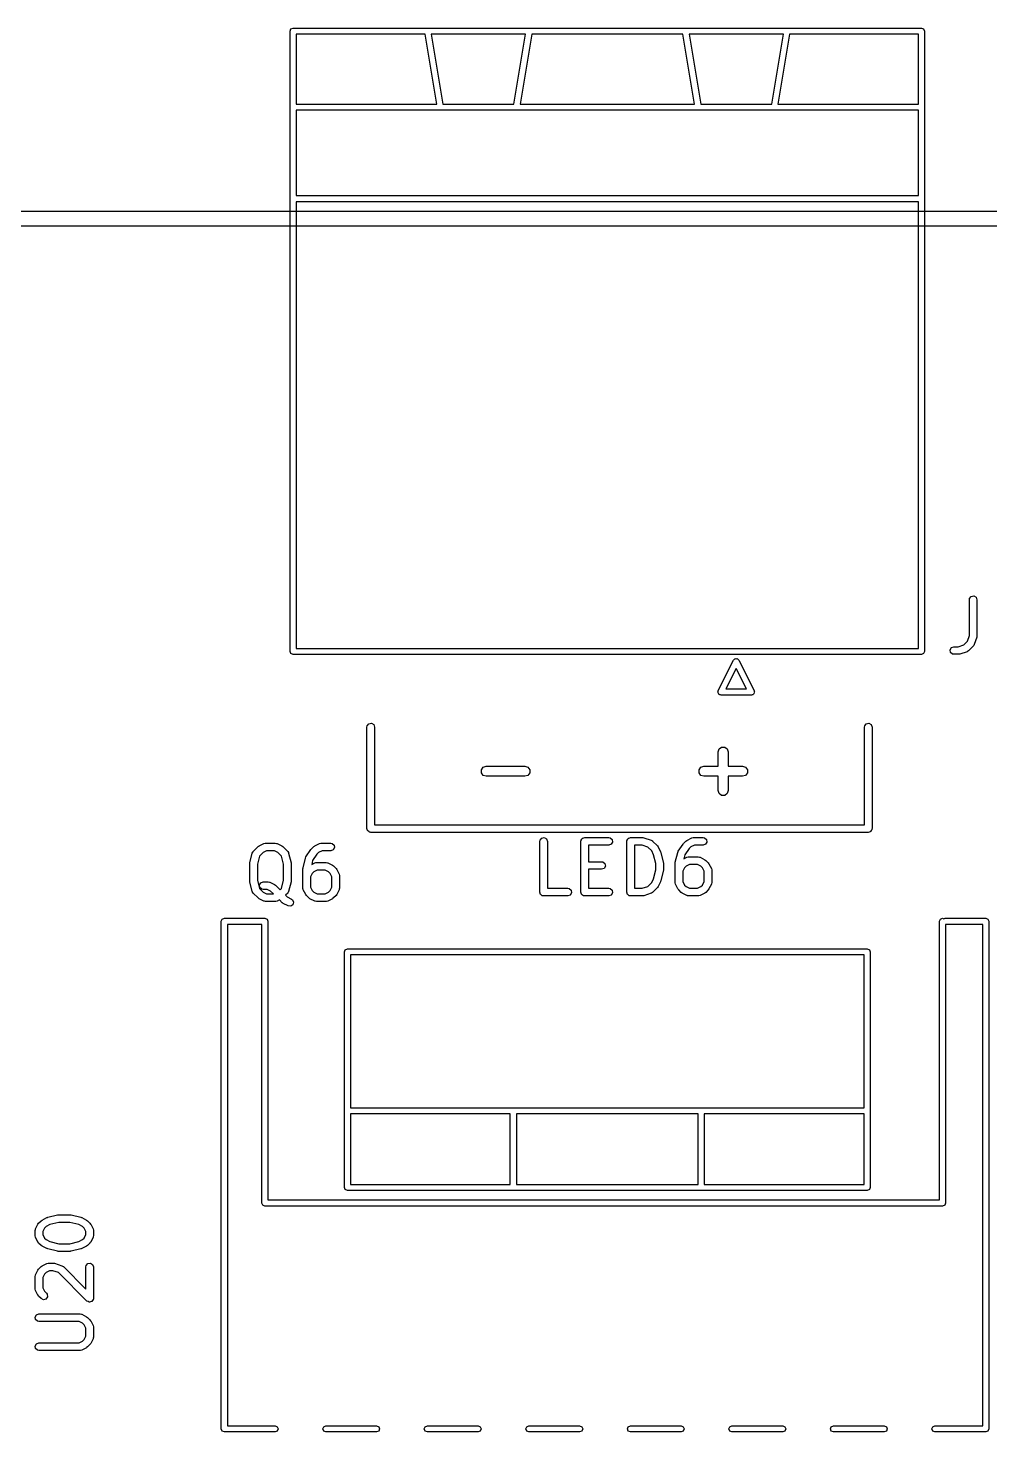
# Model space of a CAD drawing. Extents: x 51 to 223, y -135 to -33.
# Drawn here: x 162.25 to 181.2, y -60.78 to -33.12 of the extents above; entities that cross this region are included whole.
import ezdxf

# ---------------------------------------------------------------- set-up
doc = ezdxf.new("R2010")
doc.units = 0
doc.layers.add('BLACK', color=7, linetype='CONTINUOUS')

msp = doc.modelspace()

# ---------------------------------------------------------------- linework, layer by layer
at = {"layer": 'BLACK', "linetype": 'CONTINUOUS'}
for p, q in [((167.41, -33.18), (167.428, -33.1376)), ((167.41, -45.4), (167.41, -33.18)), ((167.428, -33.1376), (167.47, -33.12)), ((167.47, -33.12), (179.85, -33.12)), ((179.85, -33.12), (179.892, -33.1376)), ((179.892, -33.1376), (179.91, -33.18)), ((179.91, -33.18), (179.91, -45.4)), ((167.53, -33.24), (167.53, -34.62)), ((170.069, -33.24), (167.53, -33.24)), ((170.299, -34.62), (170.069, -33.24)), ((170.191, -33.24), (170.421, -34.62)), ((172.049, -33.24), (170.191, -33.24)), ((171.819, -34.62), (172.049, -33.24)), ((172.171, -33.24), (171.941, -34.62)), ((175.149, -33.24), (172.171, -33.24)), ((175.379, -34.62), (175.149, -33.24)), ((175.271, -33.24), (175.501, -34.62)), ((177.129, -33.24), (175.271, -33.24)), ((176.899, -34.62), (177.129, -33.24)), ((177.251, -33.24), (177.021, -34.62)), ((179.79, -33.24), (177.251, -33.24)), ((179.79, -34.62), (179.79, -33.24)), ((167.53, -34.62), (170.299, -34.62)), ((179.79, -34.74), (167.53, -34.74)), ((167.53, -34.74), (167.53, -36.42)), ((170.421, -34.62), (171.819, -34.62)), ((171.941, -34.62), (175.379, -34.62)), ((175.501, -34.62), (176.899, -34.62)), ((177.021, -34.62), (179.79, -34.62)), ((179.79, -36.42), (179.79, -34.74)), ((167.53, -36.42), (179.79, -36.42)), ((50.925, -36.725), (222.925, -36.725)), ((167.53, -36.54), (167.53, -45.34)), ((179.79, -36.54), (167.53, -36.54)), ((179.79, -45.34), (179.79, -36.54)), ((222.775, -37.025), (51.075, -37.025)), ((180.792, -44.3824), (180.796, -44.3567)), ((180.792, -45.0845), (180.792, -44.3824)), ((180.796, -44.3567), (180.829, -44.3174)), ((180.829, -44.3174), (180.88, -44.3085)), ((180.88, -44.3085), (180.924, -44.3342)), ((180.924, -44.3342), (180.942, -44.3824)), ((180.942, -44.3824), (180.942, -45.0967)), ((167.53, -45.34), (179.79, -45.34)), ((180.412, -45.3694), (180.438, -45.3249)), ((180.438, -45.3249), (180.486, -45.3074)), ((180.486, -45.3074), (180.569, -45.3074)), ((180.569, -45.3074), (180.683, -45.2692)), ((180.683, -45.2692), (180.753, -45.199)), ((180.753, -45.199), (180.792, -45.0845)), ((180.872, -45.2926), (180.777, -45.3878)), ((180.874, -45.2885), (180.872, -45.2926)), ((180.878, -45.2861), (180.874, -45.2885)), ((180.89, -45.2632), (180.878, -45.2861)), ((180.938, -45.1204), (180.89, -45.2632)), ((180.942, -45.0967), (180.938, -45.1187)), ((180.938, -45.1187), (180.938, -45.1204)), ((167.428, -45.4424), (167.41, -45.4)), ((167.47, -45.46), (167.428, -45.4424)), ((179.85, -45.46), (167.47, -45.46)), ((175.846, -46.1732), (176.146, -45.5732)), ((176.146, -45.5732), (176.161, -45.5607)), ((176.161, -45.5607), (176.173, -45.5463)), ((176.173, -45.5463), (176.178, -45.546)), ((176.178, -45.546), (176.181, -45.5431)), ((176.181, -45.5431), (176.2, -45.5444)), ((176.2, -45.5444), (176.219, -45.5431)), ((176.219, -45.5431), (176.222, -45.546)), ((176.222, -45.546), (176.227, -45.5463)), ((176.227, -45.5463), (176.239, -45.5607)), ((176.239, -45.5607), (176.254, -45.5732)), ((176.254, -45.5732), (176.554, -46.1732)), ((179.892, -45.4424), (179.85, -45.46)), ((179.91, -45.4), (179.892, -45.4424)), ((180.421, -45.4199), (180.412, -45.3694)), ((180.46, -45.4529), (180.421, -45.4199)), ((180.486, -45.4574), (180.46, -45.4529)), ((180.581, -45.4574), (180.486, -45.4574)), ((180.582, -45.4568), (180.581, -45.4574)), ((180.605, -45.4535), (180.582, -45.4568)), ((180.748, -45.4059), (180.605, -45.4535)), ((180.751, -45.4031), (180.748, -45.4059)), ((180.756, -45.4027), (180.751, -45.4031)), ((180.777, -45.3878), (180.756, -45.4027)), ((176.2, -45.7342), (175.997, -46.14)), ((176.403, -46.14), (176.2, -45.7342)), ((175.84, -46.2), (175.845, -46.1871)), ((175.845, -46.1871), (175.846, -46.1732)), ((175.997, -46.14), (176.403, -46.14)), ((176.554, -46.1732), (176.555, -46.1871)), ((176.555, -46.1871), (176.56, -46.2)), ((175.844, -46.2091), (175.84, -46.2)), ((175.843, -46.219), (175.844, -46.2091)), ((175.852, -46.2295), (175.843, -46.219)), ((175.858, -46.2424), (175.852, -46.2295)), ((175.867, -46.2462), (175.858, -46.2424)), ((175.873, -46.2537), (175.867, -46.2462)), ((175.887, -46.2547), (175.873, -46.2537)), ((175.9, -46.26), (175.887, -46.2547)), ((176.5, -46.26), (175.9, -46.26)), ((176.513, -46.2547), (176.5, -46.26)), ((176.527, -46.2537), (176.513, -46.2547)), ((176.533, -46.2462), (176.527, -46.2537)), ((176.542, -46.2424), (176.533, -46.2462)), ((176.548, -46.2295), (176.542, -46.2424)), ((176.557, -46.219), (176.548, -46.2295)), ((176.56, -46.2), (176.556, -46.2091)), ((176.556, -46.2091), (176.557, -46.219)), ((168.925, -46.89), (168.93, -46.8643)), ((168.925, -48.89), (168.925, -46.89)), ((168.93, -46.8643), (168.963, -46.825)), ((168.963, -46.825), (169.013, -46.8161)), ((169.013, -46.8161), (169.057, -46.8418)), ((169.057, -46.8418), (169.075, -46.89)), ((169.075, -46.89), (169.075, -48.815)), ((178.725, -46.89), (178.73, -46.8643)), ((178.725, -48.815), (178.725, -46.89)), ((178.73, -46.8643), (178.762, -46.825)), ((178.762, -46.825), (178.813, -46.8161)), ((178.813, -46.8161), (178.857, -46.8418)), ((178.857, -46.8418), (178.875, -46.89)), ((178.875, -46.89), (178.875, -48.89)), ((175.862, -47.3217), (175.912, -47.2854)), ((175.912, -47.2854), (175.974, -47.2854)), ((175.974, -47.2854), (176.024, -47.3217)), ((175.843, -47.3805), (175.862, -47.3217)), ((175.843, -47.6614), (175.843, -47.3805)), ((176.024, -47.3217), (176.043, -47.3805)), ((176.043, -47.3805), (176.043, -47.6614)), ((171.181, -47.7305), (171.217, -47.6805)), ((171.181, -47.7923), (171.181, -47.7305)), ((171.217, -47.8423), (171.181, -47.7923)), ((171.217, -47.6805), (171.276, -47.6614)), ((171.276, -47.8614), (171.217, -47.8423)), ((171.276, -47.6614), (172.038, -47.6614)), ((172.038, -47.6614), (172.097, -47.6805)), ((172.097, -47.8423), (172.038, -47.8614)), ((172.097, -47.6805), (172.133, -47.7305)), ((172.133, -47.7923), (172.097, -47.8423)), ((172.133, -47.7305), (172.133, -47.7923)), ((175.467, -47.7305), (175.503, -47.6805)), ((175.467, -47.7923), (175.467, -47.7305)), ((175.503, -47.8423), (175.467, -47.7923)), ((175.503, -47.6805), (175.562, -47.6614)), ((175.562, -47.8614), (175.503, -47.8423)), ((175.562, -47.6614), (175.843, -47.6614)), ((176.043, -47.6614), (176.324, -47.6614)), ((176.324, -47.6614), (176.383, -47.6805)), ((176.383, -47.8423), (176.324, -47.8614)), ((176.383, -47.6805), (176.419, -47.7305)), ((176.419, -47.7923), (176.383, -47.8423)), ((176.419, -47.7305), (176.419, -47.7923)), ((172.038, -47.8614), (171.276, -47.8614)), ((175.843, -47.8614), (175.562, -47.8614)), ((175.843, -48.1424), (175.843, -47.8614)), ((176.324, -47.8614), (176.043, -47.8614)), ((176.043, -47.8614), (176.043, -48.1424)), ((175.862, -48.2012), (175.843, -48.1424)), ((175.912, -48.2375), (175.862, -48.2012)), ((175.974, -48.2375), (175.912, -48.2375)), ((176.024, -48.2012), (175.974, -48.2375)), ((176.043, -48.1424), (176.024, -48.2012)), ((168.932, -48.9083), (168.925, -48.89)), ((168.935, -48.9275), (168.932, -48.9083)), ((168.94, -48.9318), (168.935, -48.9275)), ((168.943, -48.9382), (168.94, -48.9318)), ((168.959, -48.948), (168.943, -48.9382)), ((168.974, -48.9605), (168.959, -48.948)), ((169.075, -48.815), (178.725, -48.815)), ((178.842, -48.9498), (178.838, -48.955)), ((178.848, -48.9475), (178.842, -48.9498)), ((178.858, -48.9306), (178.848, -48.9475)), ((178.87, -48.9157), (178.858, -48.9306)), ((178.872, -48.9059), (178.87, -48.9157)), ((178.874, -48.903), (178.872, -48.9059)), ((178.875, -48.89), (178.873, -48.8997)), ((178.873, -48.8997), (178.874, -48.903)), ((166.8, -49.2329), (166.895, -49.1853)), ((166.895, -49.1853), (166.92, -49.1779)), ((166.92, -49.1779), (166.924, -49.1789)), ((166.924, -49.1789), (166.929, -49.1774)), ((166.929, -49.1774), (167.119, -49.1774)), ((167.119, -49.1774), (167.145, -49.1819)), ((167.145, -49.1819), (167.148, -49.1848)), ((167.148, -49.1848), (167.153, -49.1853)), ((167.153, -49.1853), (167.248, -49.2329)), ((167.895, -49.2329), (167.99, -49.1853)), ((167.99, -49.1853), (168.015, -49.1779)), ((168.015, -49.1779), (168.02, -49.1789)), ((168.02, -49.1789), (168.024, -49.1774)), ((168.024, -49.1774), (168.214, -49.1774)), ((168.214, -49.1774), (168.24, -49.1819)), ((168.24, -49.1819), (168.279, -49.2149)), ((168.279, -49.2149), (168.288, -49.2654)), ((168.984, -48.9622), (168.974, -48.9605)), ((168.987, -48.9639), (168.984, -48.9622)), ((168.99, -48.9633), (168.987, -48.9639)), ((169, -48.965), (168.99, -48.9633)), ((178.8, -48.965), (169, -48.965)), ((172.33, -49.1424), (172.334, -49.1167)), ((172.33, -50.1424), (172.33, -49.1424)), ((172.334, -49.1167), (172.367, -49.0774)), ((172.367, -49.0774), (172.418, -49.0685)), ((172.418, -49.0685), (172.462, -49.0942)), ((172.462, -49.0942), (172.48, -49.1424)), ((172.48, -49.1424), (172.48, -50.0674)), ((173.139, -49.1424), (173.141, -49.1326)), ((173.139, -50.1424), (173.139, -49.1424)), ((173.14, -49.1294), (173.142, -49.1265)), ((173.141, -49.1326), (173.14, -49.1294)), ((173.142, -49.1265), (173.144, -49.1167)), ((173.144, -49.1167), (173.156, -49.1018)), ((173.156, -49.1018), (173.166, -49.0849)), ((173.166, -49.0849), (173.172, -49.0826)), ((173.172, -49.0826), (173.177, -49.0774)), ((173.177, -49.0774), (173.196, -49.074)), ((173.196, -49.074), (173.214, -49.0674)), ((173.214, -49.0674), (173.69, -49.0674)), ((173.69, -49.2174), (173.289, -49.2174)), ((173.289, -49.2174), (173.289, -49.5436)), ((173.69, -49.0674), (173.716, -49.0719)), ((173.739, -49.1998), (173.69, -49.2174)), ((173.716, -49.0719), (173.755, -49.1049)), ((173.764, -49.1554), (173.739, -49.1998)), ((173.755, -49.1049), (173.764, -49.1554)), ((174.044, -49.1424), (174.046, -49.1326)), ((174.044, -50.1424), (174.044, -49.1424)), ((174.045, -49.1294), (174.047, -49.1265)), ((174.046, -49.1326), (174.045, -49.1294)), ((174.047, -49.1265), (174.049, -49.1167)), ((174.049, -49.1167), (174.061, -49.1018)), ((174.061, -49.1018), (174.071, -49.0849)), ((174.071, -49.0849), (174.077, -49.0826)), ((174.077, -49.0826), (174.082, -49.0774)), ((174.082, -49.0774), (174.101, -49.074)), ((174.101, -49.074), (174.119, -49.0674)), ((174.119, -49.0674), (174.357, -49.0674)), ((174.194, -49.2174), (174.194, -50.0674)), ((174.345, -49.2174), (174.194, -49.2174)), ((174.459, -49.2556), (174.345, -49.2174)), ((174.357, -49.0674), (174.379, -49.0713)), ((174.379, -49.0713), (174.381, -49.0712)), ((174.381, -49.0712), (174.524, -49.1188)), ((174.524, -49.1188), (174.547, -49.1313)), ((174.547, -49.1313), (174.549, -49.1351)), ((174.549, -49.1351), (174.553, -49.137)), ((174.553, -49.137), (174.648, -49.2322)), ((175.057, -49.3389), (175.152, -49.196)), ((175.152, -49.196), (175.16, -49.1878)), ((175.16, -49.1878), (175.161, -49.1846)), ((175.161, -49.1846), (175.209, -49.137)), ((175.209, -49.137), (175.227, -49.1241)), ((175.227, -49.1241), (175.228, -49.1229)), ((175.228, -49.1229), (175.324, -49.0753)), ((175.375, -49.2174), (175.306, -49.2516)), ((175.324, -49.0753), (175.349, -49.0679)), ((175.349, -49.0679), (175.353, -49.0689)), ((175.353, -49.0689), (175.357, -49.0674)), ((175.357, -49.0674), (175.548, -49.0674)), ((175.548, -49.2174), (175.375, -49.2174)), ((175.548, -49.0674), (175.573, -49.0719)), ((175.596, -49.1998), (175.548, -49.2174)), ((175.573, -49.0719), (175.613, -49.1049)), ((175.621, -49.1554), (175.596, -49.1998)), ((175.613, -49.1049), (175.621, -49.1554)), ((178.818, -48.9583), (178.8, -48.965)), ((178.838, -48.955), (178.818, -48.9583)), ((166.618, -49.5675), (166.665, -49.377)), ((166.665, -49.377), (166.676, -49.3533)), ((166.676, -49.3533), (166.682, -49.3489)), ((166.682, -49.3489), (166.685, -49.3422)), ((166.685, -49.3422), (166.78, -49.247)), ((166.806, -49.4336), (166.765, -49.5949)), ((166.78, -49.247), (166.799, -49.2341)), ((166.799, -49.2341), (166.8, -49.2329)), ((166.878, -49.3616), (166.806, -49.4336)), ((166.946, -49.3274), (166.878, -49.3616)), ((167.101, -49.3274), (166.946, -49.3274)), ((167.17, -49.3616), (167.101, -49.3274)), ((167.242, -49.4336), (167.17, -49.3616)), ((167.282, -49.5949), (167.242, -49.4336)), ((167.248, -49.2329), (167.266, -49.2463)), ((167.266, -49.2463), (167.267, -49.247)), ((167.267, -49.247), (167.363, -49.3422)), ((167.363, -49.3422), (167.377, -49.3635)), ((167.377, -49.3635), (167.378, -49.3709)), ((167.378, -49.3709), (167.382, -49.377)), ((167.382, -49.377), (167.43, -49.5675)), ((167.665, -49.6628), (167.713, -49.4723)), ((167.713, -49.4723), (167.723, -49.4493)), ((167.723, -49.4489), (167.819, -49.306)), ((167.723, -49.4493), (167.723, -49.4489)), ((167.819, -49.306), (167.826, -49.2978)), ((167.826, -49.2978), (167.828, -49.2946)), ((167.828, -49.2946), (167.876, -49.247)), ((167.939, -49.3954), (167.855, -49.5213)), ((167.876, -49.247), (167.894, -49.2341)), ((167.894, -49.2341), (167.895, -49.2329)), ((167.973, -49.3616), (167.939, -49.3954)), ((168.042, -49.3274), (167.973, -49.3616)), ((168.214, -49.3274), (168.042, -49.3274)), ((168.262, -49.3098), (168.214, -49.3274)), ((168.288, -49.2654), (168.262, -49.3098)), ((174.534, -49.3297), (174.459, -49.2556)), ((174.572, -49.4067), (174.534, -49.3297)), ((174.615, -49.5802), (174.572, -49.4067)), ((174.648, -49.2322), (174.661, -49.2506)), ((174.661, -49.2506), (174.662, -49.2517)), ((174.662, -49.2517), (174.71, -49.3469)), ((174.71, -49.3469), (174.714, -49.3593)), ((174.714, -49.3593), (174.716, -49.3623)), ((174.716, -49.3623), (174.763, -49.5528)), ((174.999, -49.5528), (175.046, -49.3623)), ((175.046, -49.3623), (175.057, -49.3393)), ((175.057, -49.3393), (175.057, -49.3389)), ((175.189, -49.4113), (175.17, -49.4854)), ((175.17, -49.4854), (175.228, -49.4563)), ((175.273, -49.2854), (175.189, -49.4113)), ((175.228, -49.4563), (175.253, -49.4488)), ((175.253, -49.4488), (175.258, -49.4499)), ((175.258, -49.4499), (175.262, -49.4483)), ((175.262, -49.4483), (175.452, -49.4483)), ((175.306, -49.2516), (175.273, -49.2854)), ((175.452, -49.4483), (175.478, -49.4529)), ((175.478, -49.4529), (175.481, -49.4557)), ((175.481, -49.4557), (175.486, -49.4563)), ((175.486, -49.4563), (175.581, -49.5039)), ((175.581, -49.5039), (175.599, -49.5172)), ((166.615, -49.5857), (166.618, -49.571)), ((166.615, -49.919), (166.615, -49.5857)), ((166.618, -49.571), (166.618, -49.5675)), ((166.765, -49.5949), (166.765, -49.9098)), ((167.282, -49.9098), (167.282, -49.5949)), ((167.43, -49.5675), (167.431, -49.5825)), ((167.431, -49.5825), (167.432, -49.5857)), ((167.432, -49.5857), (167.432, -49.919)), ((167.663, -49.681), (167.666, -49.6662)), ((167.663, -50.0619), (167.663, -49.681)), ((167.666, -49.6662), (167.665, -49.6628)), ((167.847, -49.773), (167.813, -49.8415)), ((167.855, -49.5213), (167.837, -49.5954)), ((167.837, -49.5954), (167.895, -49.5663)), ((167.878, -49.7426), (167.847, -49.773)), ((167.946, -49.7083), (167.878, -49.7426)), ((167.895, -49.5663), (167.92, -49.5588)), ((167.92, -49.5588), (167.924, -49.5599)), ((167.924, -49.5599), (167.929, -49.5583)), ((167.929, -49.5583), (168.119, -49.5583)), ((168.101, -49.7083), (167.946, -49.7083)), ((168.17, -49.7426), (168.101, -49.7083)), ((168.119, -49.5583), (168.145, -49.5629)), ((168.145, -49.5629), (168.148, -49.5657)), ((168.148, -49.5657), (168.153, -49.5663)), ((168.153, -49.5663), (168.248, -49.6139)), ((168.2, -49.773), (168.17, -49.7426)), ((168.235, -49.8415), (168.2, -49.773)), ((168.248, -49.6139), (168.266, -49.6272)), ((168.266, -49.6272), (168.267, -49.6279)), ((168.267, -49.6279), (168.315, -49.6755)), ((168.315, -49.6755), (168.328, -49.6939)), ((168.328, -49.6939), (168.329, -49.695)), ((168.329, -49.695), (168.377, -49.7903)), ((173.289, -49.5436), (173.548, -49.5436)), ((173.548, -49.6936), (173.289, -49.6936)), ((173.289, -49.6936), (173.289, -50.0674)), ((173.548, -49.5436), (173.573, -49.5481)), ((173.596, -49.676), (173.548, -49.6936)), ((173.573, -49.5481), (173.613, -49.5811)), ((173.621, -49.6316), (173.596, -49.676)), ((173.613, -49.5811), (173.621, -49.6316)), ((174.572, -49.8781), (174.615, -49.7046)), ((174.615, -49.7046), (174.615, -49.5802)), ((174.763, -49.732), (174.716, -49.9225)), ((174.763, -49.5528), (174.764, -49.5677)), ((174.765, -49.7138), (174.763, -49.7286)), ((174.763, -49.7286), (174.763, -49.732)), ((174.764, -49.5677), (174.765, -49.571)), ((174.765, -49.571), (174.765, -49.7138)), ((174.996, -49.571), (174.999, -49.5562)), ((174.996, -49.9519), (174.996, -49.571)), ((174.999, -49.5562), (174.999, -49.5528)), ((175.181, -49.663), (175.146, -49.7315)), ((175.146, -49.7315), (175.146, -49.9342)), ((175.211, -49.6326), (175.181, -49.663)), ((175.28, -49.5983), (175.211, -49.6326)), ((175.435, -49.5983), (175.28, -49.5983)), ((175.503, -49.6326), (175.435, -49.5983)), ((175.534, -49.663), (175.503, -49.6326)), ((175.568, -49.7315), (175.534, -49.663)), ((175.568, -49.9342), (175.568, -49.7315)), ((175.599, -49.5172), (175.601, -49.5179)), ((175.601, -49.5179), (175.648, -49.5655)), ((175.648, -49.5655), (175.661, -49.5839)), ((175.661, -49.5839), (175.662, -49.585)), ((175.662, -49.585), (175.71, -49.6803)), ((175.71, -49.6803), (175.717, -49.7052)), ((175.717, -49.7052), (175.716, -49.7096)), ((175.716, -49.7096), (175.718, -49.7138)), ((175.718, -49.7138), (175.718, -49.9519)), ((166.617, -49.9223), (166.615, -49.919)), ((166.618, -49.9372), (166.617, -49.9223)), ((166.665, -50.1277), (166.618, -49.9372)), ((166.765, -49.9098), (166.806, -50.0712)), ((166.807, -50.0013), (166.833, -49.9568)), ((166.816, -50.0518), (166.807, -50.0013)), ((166.855, -50.0848), (166.816, -50.0518)), ((166.833, -49.9568), (166.881, -49.9393)), ((166.881, -49.9393), (166.976, -49.9393)), ((166.976, -49.9393), (167.002, -49.9438)), ((167.002, -49.9438), (167.005, -49.9467)), ((167.005, -49.9467), (167.01, -49.9472)), ((167.01, -49.9472), (167.105, -49.9948)), ((167.105, -49.9948), (167.123, -50.0082)), ((167.123, -50.0082), (167.124, -50.0089)), ((167.124, -50.0089), (167.214, -50.0987)), ((167.242, -50.0712), (167.282, -49.9098)), ((167.43, -49.9372), (167.382, -50.1277)), ((167.432, -49.919), (167.43, -49.9338)), ((167.43, -49.9338), (167.43, -49.9372)), ((167.813, -49.8415), (167.813, -50.0442)), ((167.813, -50.0442), (167.847, -50.1127)), ((168.2, -50.1127), (168.235, -50.0442)), ((168.235, -50.0442), (168.235, -49.8415)), ((168.377, -49.7903), (168.384, -49.8152)), ((168.384, -49.8152), (168.383, -49.8196)), ((168.383, -49.8196), (168.385, -49.8238)), ((168.385, -49.8238), (168.385, -50.0619)), ((174.345, -50.0674), (174.459, -50.0292)), ((174.459, -50.0292), (174.534, -49.9551)), ((174.534, -49.9551), (174.572, -49.8781)), ((174.648, -50.0526), (174.553, -50.1478)), ((174.649, -50.0511), (174.648, -50.0526)), ((174.662, -50.0331), (174.649, -50.0511)), ((174.71, -49.9378), (174.662, -50.0331)), ((174.716, -49.9225), (174.71, -49.9343)), ((174.71, -49.9343), (174.71, -49.9378)), ((174.998, -49.9561), (174.996, -49.9519)), ((174.997, -49.9605), (174.998, -49.9561)), ((175.004, -49.9854), (174.997, -49.9605)), ((175.052, -50.0807), (175.004, -49.9854)), ((175.146, -49.9342), (175.181, -50.0027)), ((175.181, -50.0027), (175.211, -50.0331)), ((175.211, -50.0331), (175.28, -50.0674)), ((175.435, -50.0674), (175.503, -50.0331)), ((175.503, -50.0331), (175.534, -50.0027)), ((175.534, -50.0027), (175.568, -49.9342)), ((175.71, -49.9854), (175.662, -50.0807)), ((175.713, -49.9776), (175.71, -49.981)), ((175.71, -49.981), (175.71, -49.9854)), ((175.718, -49.9519), (175.713, -49.9776)), ((166.669, -50.1338), (166.665, -50.1277)), ((166.67, -50.1412), (166.669, -50.1338)), ((166.685, -50.1626), (166.67, -50.1412)), ((166.78, -50.2578), (166.685, -50.1626)), ((166.782, -50.2585), (166.78, -50.2578)), ((166.8, -50.2718), (166.782, -50.2585)), ((166.895, -50.3195), (166.8, -50.2718)), ((166.806, -50.0712), (166.878, -50.1431)), ((166.881, -50.0893), (166.855, -50.0848)), ((166.878, -50.1431), (166.946, -50.1774)), ((166.958, -50.0893), (166.881, -50.0893)), ((166.899, -50.32), (166.895, -50.3195)), ((166.903, -50.3229), (166.899, -50.32)), ((166.929, -50.3274), (166.903, -50.3229)), ((167.119, -50.3274), (166.929, -50.3274)), ((166.946, -50.1774), (167.081, -50.1774)), ((167.027, -50.1235), (166.958, -50.0893)), ((167.081, -50.1774), (167.027, -50.1235)), ((167.123, -50.3258), (167.119, -50.3274)), ((167.128, -50.3269), (167.123, -50.3258)), ((167.153, -50.3195), (167.128, -50.3269)), ((167.199, -50.296), (167.153, -50.3195)), ((167.256, -50.353), (167.199, -50.296)), ((167.214, -50.0987), (167.242, -50.0712)), ((167.363, -50.1626), (167.32, -50.2048)), ((167.32, -50.2048), (167.354, -50.2384)), ((167.354, -50.2384), (167.438, -50.2805)), ((167.366, -50.1558), (167.363, -50.1626)), ((167.372, -50.1515), (167.366, -50.1558)), ((167.382, -50.1277), (167.372, -50.1515)), ((167.438, -50.2805), (167.459, -50.2961)), ((167.459, -50.2961), (167.48, -50.3431)), ((167.665, -50.0661), (167.663, -50.0619)), ((167.664, -50.0705), (167.665, -50.0661)), ((167.671, -50.0954), (167.664, -50.0705)), ((167.719, -50.1907), (167.671, -50.0954)), ((167.72, -50.1918), (167.719, -50.1907)), ((167.733, -50.2102), (167.72, -50.1918)), ((167.78, -50.2578), (167.733, -50.2102)), ((167.782, -50.2585), (167.78, -50.2578)), ((167.8, -50.2718), (167.782, -50.2585)), ((167.895, -50.3195), (167.8, -50.2718)), ((167.847, -50.1127), (167.878, -50.1431)), ((167.878, -50.1431), (167.946, -50.1774)), ((167.899, -50.32), (167.895, -50.3195)), ((167.903, -50.3229), (167.899, -50.32)), ((167.929, -50.3274), (167.903, -50.3229)), ((168.119, -50.3274), (167.929, -50.3274)), ((167.946, -50.1774), (168.101, -50.1774)), ((168.101, -50.1774), (168.17, -50.1431)), ((168.123, -50.3258), (168.119, -50.3274)), ((168.128, -50.3269), (168.123, -50.3258)), ((168.153, -50.3195), (168.128, -50.3269)), ((168.248, -50.2718), (168.153, -50.3195)), ((168.17, -50.1431), (168.2, -50.1127)), ((168.249, -50.2707), (168.248, -50.2718)), ((168.267, -50.2578), (168.249, -50.2707)), ((168.315, -50.2102), (168.267, -50.2578)), ((168.316, -50.2087), (168.315, -50.2102)), ((168.329, -50.1907), (168.316, -50.2087)), ((168.377, -50.0954), (168.329, -50.1907)), ((168.38, -50.0876), (168.377, -50.091)), ((168.377, -50.091), (168.377, -50.0954)), ((168.385, -50.0619), (168.38, -50.0876)), ((172.336, -50.1607), (172.33, -50.1424)), ((172.34, -50.1799), (172.336, -50.1607)), ((172.345, -50.1842), (172.34, -50.1799)), ((172.347, -50.1906), (172.345, -50.1842)), ((172.364, -50.2003), (172.347, -50.1906)), ((172.379, -50.2129), (172.364, -50.2003)), ((172.389, -50.2146), (172.379, -50.2129)), ((172.392, -50.2162), (172.389, -50.2146)), ((172.395, -50.2157), (172.392, -50.2162)), ((172.405, -50.2174), (172.395, -50.2157)), ((172.881, -50.2174), (172.405, -50.2174)), ((172.48, -50.0674), (172.881, -50.0674)), ((172.881, -50.0674), (172.907, -50.0719)), ((172.929, -50.1998), (172.881, -50.2174)), ((172.907, -50.0719), (172.946, -50.1049)), ((172.955, -50.1554), (172.929, -50.1998)), ((172.946, -50.1049), (172.955, -50.1554)), ((173.146, -50.1607), (173.139, -50.1424)), ((173.149, -50.1799), (173.146, -50.1607)), ((173.155, -50.1842), (173.149, -50.1799)), ((173.157, -50.1906), (173.155, -50.1842)), ((173.174, -50.2003), (173.157, -50.1906)), ((173.189, -50.2129), (173.174, -50.2003)), ((173.198, -50.2146), (173.189, -50.2129)), ((173.201, -50.2162), (173.198, -50.2146)), ((173.205, -50.2157), (173.201, -50.2162)), ((173.214, -50.2174), (173.205, -50.2157)), ((173.69, -50.2174), (173.214, -50.2174)), ((173.289, -50.0674), (173.69, -50.0674)), ((173.69, -50.0674), (173.716, -50.0719)), ((173.739, -50.1998), (173.69, -50.2174)), ((173.716, -50.0719), (173.755, -50.1049)), ((173.764, -50.1554), (173.739, -50.1998)), ((173.755, -50.1049), (173.764, -50.1554)), ((174.051, -50.1607), (174.044, -50.1424)), ((174.054, -50.1799), (174.051, -50.1607)), ((174.059, -50.1842), (174.054, -50.1799)), ((174.062, -50.1906), (174.059, -50.1842)), ((174.078, -50.2003), (174.062, -50.1906)), ((174.093, -50.2129), (174.078, -50.2003)), ((174.103, -50.2146), (174.093, -50.2129)), ((174.106, -50.2162), (174.103, -50.2146)), ((174.109, -50.2157), (174.106, -50.2162)), ((174.119, -50.2174), (174.109, -50.2157)), ((174.357, -50.2174), (174.119, -50.2174)), ((174.194, -50.0674), (174.345, -50.0674)), ((174.359, -50.2168), (174.357, -50.2174)), ((174.381, -50.2135), (174.359, -50.2168)), ((174.524, -50.1659), (174.381, -50.2135)), ((174.527, -50.1631), (174.524, -50.1659)), ((174.532, -50.1627), (174.527, -50.1631)), ((174.553, -50.1478), (174.532, -50.1627)), ((175.053, -50.0818), (175.052, -50.0807)), ((175.066, -50.1002), (175.053, -50.0818)), ((175.114, -50.1478), (175.066, -50.1002)), ((175.115, -50.1485), (175.114, -50.1478)), ((175.133, -50.1618), (175.115, -50.1485)), ((175.228, -50.2095), (175.133, -50.1618)), ((175.233, -50.21), (175.228, -50.2095)), ((175.236, -50.2129), (175.233, -50.21)), ((175.262, -50.2174), (175.236, -50.2129)), ((175.452, -50.2174), (175.262, -50.2174)), ((175.28, -50.0674), (175.435, -50.0674)), ((175.457, -50.2158), (175.452, -50.2174)), ((175.461, -50.2169), (175.457, -50.2158)), ((175.486, -50.2095), (175.461, -50.2169)), ((175.581, -50.1618), (175.486, -50.2095)), ((175.582, -50.1607), (175.581, -50.1618)), ((175.601, -50.1478), (175.582, -50.1607)), ((175.648, -50.1002), (175.601, -50.1478)), ((175.649, -50.0987), (175.648, -50.1002)), ((175.662, -50.0807), (175.649, -50.0987)), ((167.258, -50.3537), (167.256, -50.353)), ((167.276, -50.3671), (167.258, -50.3537)), ((167.371, -50.4147), (167.276, -50.3671)), ((167.422, -50.4206), (167.371, -50.4147)), ((167.465, -50.3923), (167.422, -50.4206)), ((167.48, -50.3431), (167.465, -50.3923)), ((166.055, -50.7175), (166.073, -50.6751)), ((166.055, -60.7175), (166.055, -50.7175)), ((166.073, -50.6751), (166.115, -50.6575)), ((166.115, -50.6575), (166.915, -50.6575)), ((166.855, -50.7775), (166.175, -50.7775)), ((166.175, -50.7775), (166.175, -60.6575)), ((166.855, -56.2675), (166.855, -50.7775)), ((166.915, -50.6575), (166.957, -50.6751)), ((166.957, -50.6751), (166.975, -50.7175)), ((166.975, -50.7175), (166.975, -56.2075)), ((180.205, -50.7175), (180.223, -50.6751)), ((180.205, -56.2075), (180.205, -50.7175)), ((180.223, -50.6751), (180.265, -50.6575)), ((180.265, -50.6575), (180.29, -50.6679)), ((180.29, -50.6679), (180.315, -50.6575)), ((180.315, -50.6575), (181.115, -50.6575)), ((181.055, -50.7775), (180.325, -50.7775)), ((180.325, -50.7775), (180.325, -56.2675)), ((181.055, -60.6575), (181.055, -50.7775)), ((181.115, -50.6575), (181.157, -50.6751)), ((181.157, -50.6751), (181.175, -50.7175)), ((181.175, -50.7175), (181.175, -60.7175)), ((168.48, -51.319), (168.498, -51.2766)), ((168.48, -55.96), (168.48, -51.319)), ((168.498, -51.2766), (168.54, -51.259)), ((168.54, -51.259), (178.78, -51.259)), ((168.6, -51.379), (168.6, -54.39)), ((178.72, -51.379), (168.6, -51.379)), ((178.72, -54.39), (178.72, -51.379)), ((178.78, -51.259), (178.822, -51.2766)), ((178.822, -51.2766), (178.84, -51.319)), ((178.84, -51.319), (178.84, -55.96)), ((168.6, -54.39), (178.72, -54.39)), ((168.6, -54.51), (168.6, -55.9)), ((171.749, -54.51), (168.6, -54.51)), ((171.749, -55.9), (171.749, -54.51)), ((171.869, -54.51), (171.869, -55.9)), ((175.45, -54.51), (171.869, -54.51)), ((175.45, -55.9), (175.45, -54.51)), ((175.57, -54.51), (175.57, -55.9)), ((178.72, -54.51), (175.57, -54.51)), ((178.72, -55.9), (178.72, -54.51)), ((168.498, -56.0024), (168.48, -55.96)), ((168.54, -56.02), (168.498, -56.0024)), ((178.78, -56.02), (168.54, -56.02)), ((168.6, -55.9), (171.749, -55.9)), ((171.869, -55.9), (175.45, -55.9)), ((175.57, -55.9), (178.72, -55.9)), ((178.822, -56.0024), (178.78, -56.02)), ((178.84, -55.96), (178.822, -56.0024)), ((166.873, -56.3099), (166.855, -56.2675)), ((166.915, -56.3275), (166.873, -56.3099)), ((180.265, -56.3275), (166.915, -56.3275)), ((166.975, -56.2075), (180.205, -56.2075)), ((180.307, -56.3099), (180.265, -56.3275)), ((180.325, -56.2675), (180.307, -56.3099)), ((162.395, -56.7788), (162.443, -56.6836)), ((162.443, -56.6836), (162.456, -56.6656)), ((162.456, -56.6656), (162.457, -56.6641)), ((162.457, -56.6641), (162.505, -56.6165)), ((162.505, -56.6165), (162.523, -56.6036)), ((162.523, -56.6036), (162.524, -56.6024)), ((162.524, -56.6024), (162.619, -56.5548)), ((162.679, -56.6927), (162.602, -56.7312)), ((162.619, -56.5548), (162.632, -56.5511)), ((162.632, -56.5511), (162.635, -56.5491)), ((162.635, -56.5491), (162.825, -56.5015)), ((162.853, -56.6493), (162.679, -56.6927)), ((162.825, -56.5015), (162.84, -56.5005)), ((162.84, -56.5005), (162.843, -56.4993)), ((162.843, -56.4993), (163.081, -56.4993)), ((163.072, -56.6493), (162.853, -56.6493)), ((163.246, -56.6927), (163.072, -56.6493)), ((163.081, -56.4993), (163.096, -56.5019)), ((163.096, -56.5019), (163.1, -56.5015)), ((163.1, -56.5015), (163.29, -56.5491)), ((163.323, -56.7312), (163.246, -56.6927)), ((163.29, -56.5491), (163.302, -56.5544)), ((163.302, -56.5544), (163.305, -56.5548)), ((163.305, -56.5548), (163.401, -56.6024)), ((163.401, -56.6024), (163.419, -56.6158)), ((163.419, -56.6158), (163.42, -56.6165)), ((163.42, -56.6165), (163.468, -56.6641)), ((163.468, -56.6641), (163.481, -56.6825)), ((163.481, -56.6825), (163.482, -56.6836)), ((163.482, -56.6836), (163.529, -56.7788)), ((162.387, -56.8124), (162.392, -56.7867)), ((162.387, -56.9076), (162.387, -56.8124)), ((162.389, -56.9118), (162.387, -56.9076)), ((162.388, -56.9162), (162.389, -56.9118)), ((162.395, -56.9412), (162.388, -56.9162)), ((162.392, -56.7867), (162.395, -56.7833)), ((162.395, -56.7833), (162.395, -56.7788)), ((162.443, -57.0364), (162.395, -56.9412)), ((162.572, -56.7616), (162.537, -56.8301)), ((162.537, -56.8301), (162.537, -56.8899)), ((162.537, -56.8899), (162.572, -56.9584)), ((162.602, -56.7312), (162.572, -56.7616)), ((162.572, -56.9584), (162.602, -56.9888)), ((163.353, -56.7616), (163.323, -56.7312)), ((163.323, -56.9888), (163.353, -56.9584)), ((163.387, -56.8301), (163.353, -56.7616)), ((163.353, -56.9584), (163.387, -56.8899)), ((163.387, -56.8899), (163.387, -56.8301)), ((163.529, -56.9412), (163.482, -57.0364)), ((163.529, -56.7788), (163.537, -56.8038)), ((163.53, -56.9367), (163.529, -56.9412)), ((163.533, -56.9333), (163.53, -56.9367)), ((163.537, -56.9076), (163.533, -56.9333)), ((163.537, -56.8038), (163.536, -56.8082)), ((163.536, -56.8082), (163.537, -56.8124)), ((163.537, -56.8124), (163.537, -56.9076)), ((162.444, -57.0375), (162.443, -57.0364)), ((162.457, -57.0559), (162.444, -57.0375)), ((162.505, -57.1035), (162.457, -57.0559)), ((162.506, -57.1042), (162.505, -57.1035)), ((162.524, -57.1176), (162.506, -57.1042)), ((162.619, -57.1652), (162.524, -57.1176)), ((162.602, -56.9888), (162.679, -57.0273)), ((162.623, -57.1656), (162.619, -57.1652)), ((162.635, -57.1709), (162.623, -57.1656)), ((162.825, -57.2185), (162.635, -57.1709)), ((162.679, -57.0273), (162.853, -57.0707)), ((162.829, -57.2181), (162.825, -57.2185)), ((162.843, -57.2207), (162.829, -57.2181)), ((163.081, -57.2207), (162.843, -57.2207)), ((162.853, -57.0707), (163.072, -57.0707)), ((163.072, -57.0707), (163.246, -57.0273)), ((163.085, -57.2195), (163.081, -57.2207)), ((163.1, -57.2185), (163.085, -57.2195)), ((163.29, -57.1709), (163.1, -57.2185)), ((163.246, -57.0273), (163.323, -56.9888)), ((163.293, -57.1689), (163.29, -57.1709)), ((163.305, -57.1652), (163.293, -57.1689)), ((163.401, -57.1176), (163.305, -57.1652)), ((163.402, -57.1164), (163.401, -57.1176)), ((163.42, -57.1035), (163.402, -57.1164)), ((163.468, -57.0559), (163.42, -57.1035)), ((163.482, -57.0364), (163.468, -57.0544)), ((163.468, -57.0544), (163.468, -57.0559)), ((162.457, -57.5689), (162.505, -57.5213)), ((162.505, -57.5213), (162.523, -57.5084)), ((162.523, -57.5084), (162.524, -57.5072)), ((162.524, -57.5072), (162.619, -57.4596)), ((162.619, -57.4596), (162.644, -57.4522)), ((162.644, -57.4522), (162.649, -57.4532)), ((162.649, -57.4532), (162.653, -57.4517)), ((162.653, -57.4517), (162.748, -57.4517)), ((162.748, -57.4517), (162.77, -57.4556)), ((162.77, -57.4556), (162.772, -57.4555)), ((162.772, -57.4555), (162.915, -57.5031)), ((162.915, -57.5031), (162.938, -57.5155)), ((162.938, -57.5155), (162.94, -57.5194)), ((162.94, -57.5194), (162.944, -57.5213)), ((162.944, -57.5213), (163.387, -57.9646)), ((163.387, -57.5267), (163.392, -57.501)), ((163.387, -57.9646), (163.387, -57.5267)), ((163.392, -57.501), (163.425, -57.4617)), ((163.425, -57.4617), (163.475, -57.4528)), ((163.475, -57.4528), (163.52, -57.4785)), ((163.52, -57.4785), (163.537, -57.5267)), ((163.537, -57.5267), (163.537, -58.1457)), ((162.387, -57.7171), (162.392, -57.6915)), ((162.387, -57.9552), (162.387, -57.7171)), ((162.392, -57.6915), (162.395, -57.6881)), ((162.395, -57.6836), (162.443, -57.5884)), ((162.395, -57.6881), (162.395, -57.6836)), ((162.443, -57.5884), (162.456, -57.5704)), ((162.456, -57.5704), (162.457, -57.5689)), ((162.572, -57.6663), (162.537, -57.7348)), ((162.537, -57.7348), (162.537, -57.9375)), ((162.602, -57.6359), (162.572, -57.6663)), ((162.671, -57.6017), (162.602, -57.6359)), ((162.736, -57.6017), (162.671, -57.6017)), ((162.85, -57.6398), (162.736, -57.6017)), ((163.409, -58.1987), (162.85, -57.6398)), ((162.389, -57.9595), (162.387, -57.9552)), ((162.388, -57.9638), (162.389, -57.9595)), ((162.395, -57.9888), (162.388, -57.9638)), ((162.443, -58.084), (162.395, -57.9888)), ((162.537, -57.9375), (162.572, -58.006)), ((162.572, -58.006), (162.611, -58.0451)), ((162.611, -58.0451), (162.626, -58.0664)), ((162.626, -58.0664), (162.63, -58.1175)), ((162.444, -58.0851), (162.443, -58.084)), ((162.457, -58.1035), (162.444, -58.0851)), ((162.505, -58.1511), (162.457, -58.1035)), ((162.551, -58.1728), (162.505, -58.1511)), ((162.601, -58.1595), (162.551, -58.1728)), ((162.63, -58.1175), (162.601, -58.1595)), ((163.43, -58.2083), (163.409, -58.1987)), ((163.449, -58.2196), (163.43, -58.2083)), ((163.453, -58.219), (163.449, -58.2196)), ((163.456, -58.2204), (163.453, -58.219)), ((163.478, -58.2146), (163.456, -58.2204)), ((163.5, -58.2107), (163.478, -58.2146)), ((163.502, -58.208), (163.5, -58.2107)), ((163.505, -58.2072), (163.502, -58.208)), ((163.518, -58.1887), (163.505, -58.2072)), ((163.533, -58.1714), (163.518, -58.1887)), ((163.534, -58.1668), (163.533, -58.1714)), ((163.535, -58.1651), (163.534, -58.1668)), ((163.537, -58.1457), (163.535, -58.1618)), ((163.535, -58.1618), (163.535, -58.1651)), ((162.389, -58.5136), (162.414, -58.4692)), ((162.397, -58.5642), (162.389, -58.5136)), ((162.437, -58.5971), (162.397, -58.5642)), ((162.414, -58.4692), (162.462, -58.4517)), ((162.462, -58.6017), (162.437, -58.5971)), ((162.462, -58.4517), (163.272, -58.4517)), ((163.254, -58.6017), (162.462, -58.6017)), ((163.323, -58.6359), (163.254, -58.6017)), ((163.272, -58.4517), (163.298, -58.4562)), ((163.298, -58.4562), (163.301, -58.4591)), ((163.301, -58.4591), (163.305, -58.4596)), ((163.305, -58.4596), (163.401, -58.5072)), ((163.401, -58.5072), (163.419, -58.5206)), ((163.419, -58.5206), (163.42, -58.5213)), ((163.42, -58.5213), (163.468, -58.5689)), ((163.468, -58.5689), (163.481, -58.5872)), ((163.481, -58.5872), (163.482, -58.5884)), ((163.482, -58.5884), (163.529, -58.6836)), ((163.353, -58.6663), (163.323, -58.6359)), ((163.387, -58.7348), (163.353, -58.6663)), ((163.353, -58.9584), (163.387, -58.8899)), ((163.387, -58.8899), (163.387, -58.7348)), ((163.529, -58.6836), (163.537, -58.7086)), ((163.537, -58.9076), (163.533, -58.9333)), ((163.537, -58.7086), (163.536, -58.7129)), ((163.536, -58.7129), (163.537, -58.7171)), ((163.537, -58.7171), (163.537, -58.9076)), ((162.389, -59.0851), (162.414, -59.0406)), ((162.397, -59.1356), (162.389, -59.0851)), ((162.437, -59.1686), (162.397, -59.1356)), ((162.414, -59.0406), (162.462, -59.0231)), ((162.462, -59.1731), (162.437, -59.1686)), ((162.462, -59.0231), (163.254, -59.0231)), ((163.272, -59.1731), (162.462, -59.1731)), ((163.254, -59.0231), (163.323, -58.9888)), ((163.276, -59.1716), (163.272, -59.1731)), ((163.28, -59.1726), (163.276, -59.1716)), ((163.305, -59.1652), (163.28, -59.1726)), ((163.401, -59.1176), (163.305, -59.1652)), ((163.323, -58.9888), (163.353, -58.9584)), ((163.402, -59.1164), (163.401, -59.1176)), ((163.42, -59.1035), (163.402, -59.1164)), ((163.468, -59.0559), (163.42, -59.1035)), ((163.482, -59.0364), (163.468, -59.0544)), ((163.468, -59.0544), (163.468, -59.0559)), ((163.529, -58.9412), (163.482, -59.0364)), ((163.53, -58.9367), (163.529, -58.9412)), ((163.533, -58.9333), (163.53, -58.9367)), ((166.073, -60.7599), (166.055, -60.7175)), ((166.115, -60.7775), (166.073, -60.7599)), ((167.115, -60.7775), (166.115, -60.7775)), ((166.175, -60.6575), (167.115, -60.6575)), ((167.115, -60.6575), (167.157, -60.6751)), ((167.157, -60.7599), (167.115, -60.7775)), ((167.157, -60.6751), (167.175, -60.7175)), ((167.175, -60.7175), (167.157, -60.7599)), ((168.055, -60.7175), (168.073, -60.6751)), ((168.073, -60.7599), (168.055, -60.7175)), ((168.073, -60.6751), (168.115, -60.6575)), ((168.115, -60.7775), (168.073, -60.7599)), ((168.115, -60.6575), (169.115, -60.6575)), ((169.115, -60.7775), (168.115, -60.7775)), ((169.115, -60.6575), (169.157, -60.6751)), ((169.157, -60.7599), (169.115, -60.7775)), ((169.157, -60.6751), (169.175, -60.7175)), ((169.175, -60.7175), (169.157, -60.7599)), ((170.055, -60.7175), (170.073, -60.6751)), ((170.073, -60.7599), (170.055, -60.7175)), ((170.073, -60.6751), (170.115, -60.6575)), ((170.115, -60.7775), (170.073, -60.7599)), ((170.115, -60.6575), (171.115, -60.6575)), ((171.115, -60.7775), (170.115, -60.7775)), ((171.115, -60.6575), (171.157, -60.6751)), ((171.157, -60.7599), (171.115, -60.7775)), ((171.157, -60.6751), (171.175, -60.7175)), ((171.175, -60.7175), (171.157, -60.7599)), ((172.055, -60.7175), (172.073, -60.6751)), ((172.073, -60.7599), (172.055, -60.7175)), ((172.073, -60.6751), (172.115, -60.6575)), ((172.115, -60.7775), (172.073, -60.7599)), ((172.115, -60.6575), (173.115, -60.6575)), ((173.115, -60.7775), (172.115, -60.7775)), ((173.115, -60.6575), (173.157, -60.6751)), ((173.157, -60.7599), (173.115, -60.7775)), ((173.157, -60.6751), (173.175, -60.7175)), ((173.175, -60.7175), (173.157, -60.7599)), ((174.055, -60.7175), (174.073, -60.6751)), ((174.073, -60.7599), (174.055, -60.7175)), ((174.073, -60.6751), (174.115, -60.6575)), ((174.115, -60.7775), (174.073, -60.7599)), ((174.115, -60.6575), (175.115, -60.6575)), ((175.115, -60.7775), (174.115, -60.7775)), ((175.115, -60.6575), (175.157, -60.6751)), ((175.157, -60.7599), (175.115, -60.7775)), ((175.157, -60.6751), (175.175, -60.7175)), ((175.175, -60.7175), (175.157, -60.7599)), ((176.055, -60.7175), (176.073, -60.6751)), ((176.073, -60.7599), (176.055, -60.7175)), ((176.073, -60.6751), (176.115, -60.6575)), ((176.115, -60.7775), (176.073, -60.7599)), ((176.115, -60.6575), (177.115, -60.6575)), ((177.115, -60.7775), (176.115, -60.7775)), ((177.115, -60.6575), (177.157, -60.6751)), ((177.157, -60.7599), (177.115, -60.7775)), ((177.157, -60.6751), (177.175, -60.7175)), ((177.175, -60.7175), (177.157, -60.7599)), ((178.055, -60.7175), (178.073, -60.6751)), ((178.073, -60.7599), (178.055, -60.7175)), ((178.073, -60.6751), (178.115, -60.6575)), ((178.115, -60.7775), (178.073, -60.7599)), ((178.115, -60.6575), (179.115, -60.6575)), ((179.115, -60.7775), (178.115, -60.7775)), ((179.115, -60.6575), (179.157, -60.6751)), ((179.157, -60.7599), (179.115, -60.7775)), ((179.157, -60.6751), (179.175, -60.7175)), ((179.175, -60.7175), (179.157, -60.7599)), ((180.055, -60.7175), (180.073, -60.6751)), ((180.073, -60.7599), (180.055, -60.7175)), ((180.073, -60.6751), (180.115, -60.6575)), ((180.115, -60.7775), (180.073, -60.7599)), ((180.115, -60.6575), (181.055, -60.6575)), ((181.115, -60.7775), (180.115, -60.7775)), ((181.157, -60.7599), (181.115, -60.7775)), ((181.175, -60.7175), (181.157, -60.7599))]:
    msp.add_line(p, q, dxfattribs=at)

doc.saveas('drawing.dxf')
